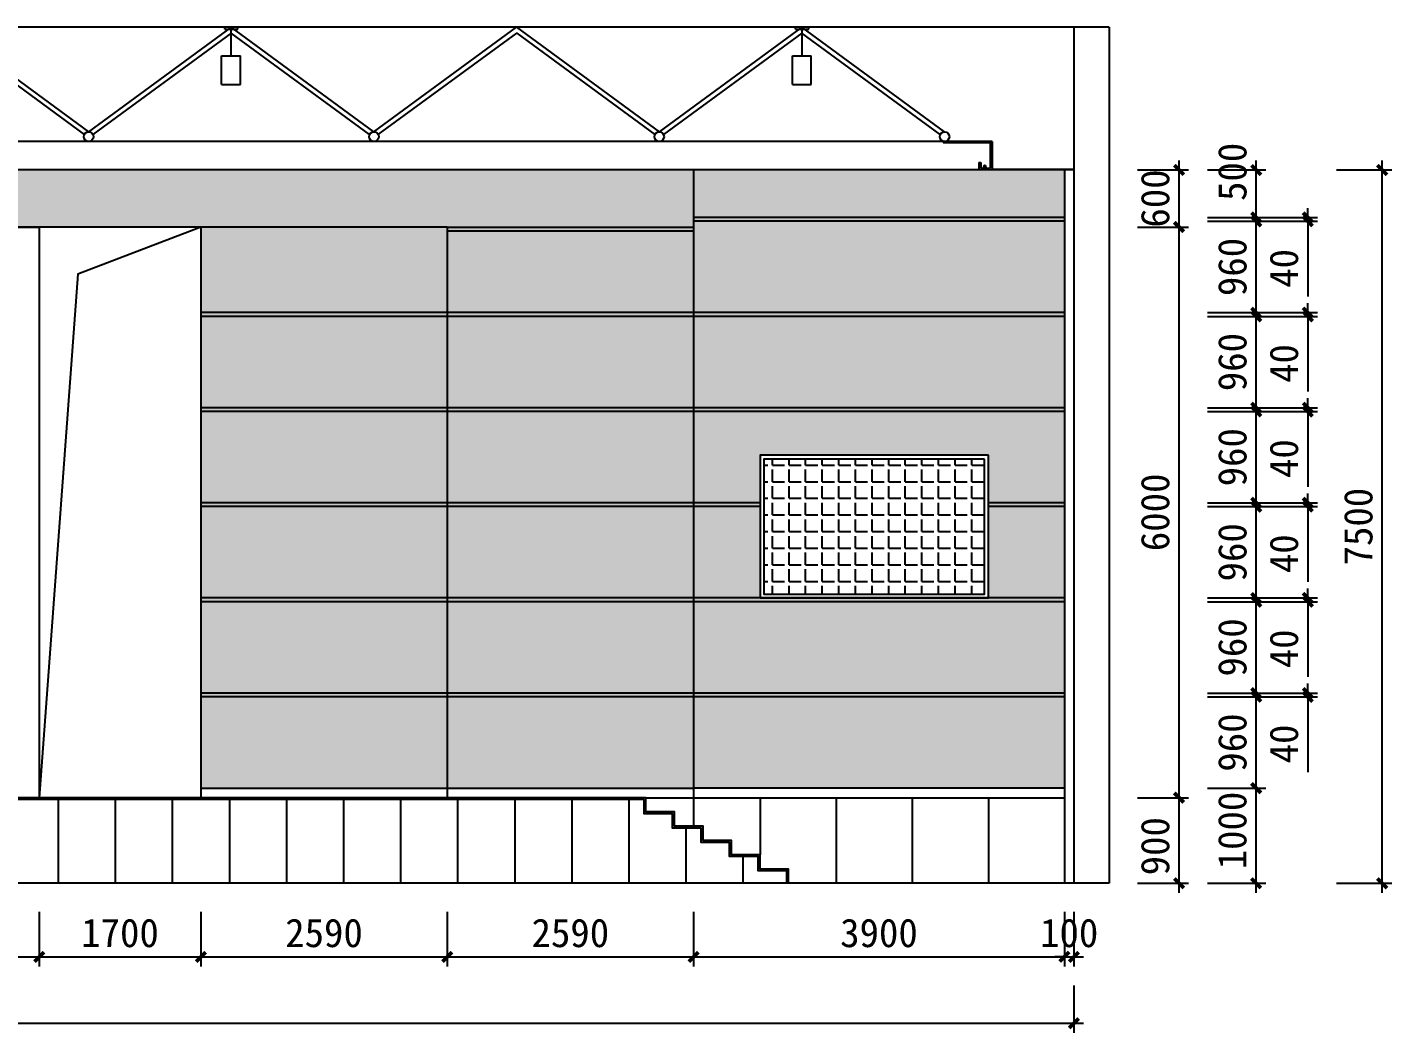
# Model space of a CAD drawing. Header units: millimetres. Extents: x -150677 to 588340, y -254013 to 149700.
# Drawn here: x 286257 to 300603, y -31325 to -20754 of the extents above; entities that cross this region are included whole.
import ezdxf

# ---------------------------------------------------------------- set-up
doc = ezdxf.new("R2010")
doc.units = ezdxf.units.MM
doc.header["$LTSCALE"] = 10
doc.header["$MEASUREMENT"] = 0
doc.linetypes.add('HIDDEN', pattern=[0.375, 0.25, -0.125])
for name, color, linetype in [('2-Ba顶面轮廓', 4, 'Continuous'), ('2-Da地拼', 4, 'Continuous'), ('9-ELa粗', 2, 'Continuous'), ('ceiling-light', 2, 'Continuous'), ('E-Elevation(立面图层)', 134, 'Continuous'), ('HAT【填充】', 8, 'Continuous')]:
    doc.layers.add(name, color=color, linetype=linetype)
doc.styles.get("Standard").update_dxf_attribs({"font": ''})
doc.styles.get('Standard').set_extended_font_data('SimSun')
doc.dimstyles.new('DIMN100', dxfattribs={"dimtxt": 300, "dimasz": 100, "dimexe": 100, "dimexo": 300, "dimgap": 100, "dimtad": 1, "dimdec": 0, "dimtxsty": 'Standard', "dimblk": 'ARCHTICK', "dimcen": 2.5, "dimdle": 100, "dimclrd": 8, "dimclre": 8, "dimclrt": 96, "dimadec": 0, "dimazin": 0, "dimtfac": 1, "dimtdec": 0, "dimtmove": 0, "dimatfit": 3, "dimldrblk": 'DOT', "dimfxl": 100, "dimarcsym": 0})
pattern_1 = [(90, (77426.86, -29654), (-408, 2e-14), [81.6, -122.4, 40.8, -163.2]), (90, (77416.66, -29368.4), (-408, 2e-14), [81.6, -326.4]), (90, (77396.26, -29409.2), (-408, 2e-14), [40.8, -367.2]), (90, (77386.06, -29633.6), (-408, 2e-14), [20.4, -285.6, 20.4, -81.6]), (90, (77365.66, -29490.8), (-408, 2e-14), [81.6, -122.4, 20.4, -183.6]), (90, (77355.46, -29592.8), (-408, 2e-14), [61.2, -346.8]), (90, (77345.26, -29490.8), (-408, 2e-14), [122.4, -285.6]), (90, (77335.06, -29613.2), (-408, 2e-14), [81.6, -326.4]), (90, (77324.86, -29450), (-408, 2e-14), [204, -204]), (90, (77304.46, -29572.4), (-408, 2e-14), [40.8, -122.4, 81.6, -163.2]), (90, (77294.26, -29286.8), (-408, 2e-14), [81.6, -326.4]), (90, (77284.06, -29368.4), (-408, 2e-14), [40.8, -367.2]), (90, (77273.86, -29450), (-408, 2e-14), [40.8, -367.2]), (90, (77263.66, -29654), (-408, 2e-14), [81.6, -326.4]), (90, (77253.46, -29450), (-408, 2e-14), [81.6, -326.4]), (90, (77233.06, -29450), (-408, 2e-14), [81.6, -81.6, 81.6, -163.2]), (90, (77212.66, -29531.6), (-408, 2e-14), [40.8, -204, 81.6, -81.6]), (90, (77202.46, -29450), (-408, 2e-14), [122.4, -285.6]), (90, (77182.06, -29450), (-408, 2e-14), [81.6, -326.4]), (90, (77171.86, -29613.2), (-408, 2e-14), [122.4, -163.2, 40.8, -81.6]), (90, (77151.46, -29613.2), (-408, 2e-14), [204, -204]), (90, (77141.26, -29368.4), (-408, 2e-14), [40.8, -367.2]), (90, (77131.06, -29490.8), (-408, 2e-14), [81.6, -326.4]), (90, (77120.86, -29572.4), (-408, 2e-14), [40.8, -163.2, 40.8, -163.2]), (90, (77110.66, -29613.2), (-408, 2e-14), [40.8, -122.4, 81.6, -163.2]), (90, (77100.46, -29531.6), (-408, 2e-14), [40.8, -204, 40.8, -122.4]), (90, (77090.26, -29450), (-408, 2e-14), [122.4, -285.6]), (90, (77069.86, -29613.2), (-408, 2e-14), [81.6, -326.4]), (90, (77059.66, -29409.2), (-408, 2e-14), [40.8, -367.2]), (90, (77049.46, -29327.6), (-408, 2e-14), [40.8, -367.2]), (104.036243, (77396.26, -29368.4), (-1e-06, 408), [42.024, -1640.203]), (104.036243, (77304.46, -29327.6), (-1e-06, 408), [42.024, -1640.203]), (104.036243, (77059.66, -29368.4), (-1e-06, 408), [42.024, -1640.203]), (104.036243, (77212.66, -29490.8), (-1e-06, 408), [42.024, -1640.203]), (104.036243, (77151.46, -29409.2), (-1e-06, 408), [42.024, -1640.203]), (104.036243, (77182.06, -29368.4), (-1e-06, 408), [42.024, -1640.203]), (104.036243, (77110.66, -29572.4), (-1e-06, 408), [42.024, -1640.203]), (104.036243, (77131.06, -29409.2), (-1e-06, 408), [42.024, -1640.203]), (104.036243, (77284.06, -29327.6), (-1e-06, 408), [84.048, -1598.179]), (104.036243, (77253.46, -29368.4), (-1e-06, 408), [84.048, -1598.179]), (104.036243, (77233.06, -29368.4), (-1e-06, 408), [84.048, -1598.179]), (255.963757, (77365.66, -29490.8), (-1e-08, -408), [42.024, -84.048, 42.024, -1514.13102]), (255.963757, (77304.46, -29572.4), (-1e-08, -408), [42.024, -1640.203]), (255.963757, (77120.86, -29572.4), (-1e-08, -408), [84.048, -1598.179]), (284.036243, (77416.66, -29368.4), (1e-06, -408), [42.024, -1640.203]), (75.963757, (77416.66, -29286.8), (1e-08, 408), [42.024, -1640.203]), (75.963757, (77273.86, -29409.2), (1e-08, 408), [42.024, -1640.203]), (75.963757, (77202.46, -29327.6), (1e-08, 408), [42.024, -1640.203]), (75.963757, (77171.86, -29490.8), (1e-08, 408), [42.024, -1640.203]), (75.963757, (77120.86, -29531.6), (1e-08, 408), [42.024, -1640.203]), (75.963757, (77100.46, -29490.8), (1e-08, 408), [42.024, -1640.203]), (75.963757, (77171.86, -29490.8), (1e-08, 408), [42.024, -1640.203]), (75.963757, (77110.66, -29368.4), (1e-08, 408), [168.096, -1514.131]), (75.963757, (77386.06, -29613.2), (1e-08, 408), [168.096, -1514.131]), (75.963757, (77355.46, -29572.4), (1e-08, 408), [168.096, -1514.131]), (75.963757, (77335.06, -29531.6), (1e-08, 408), [42.024, -84.048, 84.048, -1472.10702]), (75.963757, (77304.46, -29531.6), (1e-08, 408), [84.048, -84.048, 84.048, -1430.08302]), (75.963757, (77263.66, -29572.4), (1e-08, 408), [168.096, -1514.131]), (75.963757, (77233.06, -29613.2), (1e-08, 408), [168.096, -1514.131]), (75.963757, (77212.66, -29613.2), (1e-08, 408), [168.096, -1514.131]), (75.963757, (77090.26, -29327.6), (1e-08, 408), [42.024, -1640.203]), (75.96377, (77049.46, -29286.8), (-8e-05, 408), [84.048, -1598.179]), (75.96377, (77069.86, -29531.6), (-8e-05, 408), [84.048, -1598.179]), (75.96376, (77426.86, -29572.4), (-7e-06, 408), [168.096, -1514.131]), (75.96376, (77141.26, -29327.6), (-7e-06, 408), [126.072, -1556.155]), (75.96376, (77171.86, -29286.8), (-7e-06, 408), [252.144, -1430.083])]

# ---------------------------------------------------------------- blocks, each defined once
blk = doc.blocks.new('A$C03C100C5')
at = {"color": 8, "linetype": 'HIDDEN', "ltscale": 0.001}
for p, q in [((2, 23, 0), (28, 23, 0)), ((15, 12, 0), (15, 34, 0))]:
    blk.add_line(p, q, dxfattribs=at)
at = {"ltscale": 0.2}
for p, q in [((5, 23, 0), (5, 11, 0)), ((25, 23, 0), (25, 11, 0))]:
    blk.add_line(p, q, dxfattribs=at)
at = {"ltscale": 0.2, "elevation": 0}
blk.add_lwpolyline([(30, 0), (30, 11), (0, 11), (0, 0)], close=True, dxfattribs=at)
at = {"ltscale": 0.2}
blk.add_circle((15, 23, 0), 7.88, dxfattribs=at)
blk.add_arc((15, 23, 0), 9.63, 356.8047, 183.1953, dxfattribs=at)
blk = doc.blocks.new('A$C68075832')
at = {"layer": 'E-Elevation(立面图层)', "color": 251, "ltscale": 200}
for p, q in [((-172, 1200), (-32, 1200)), ((-172, 1180), (-172, 1200)), ((-32, 1180), (-172, 1180)), ((-102, 900), (-102, 1180)), ((-32, 1180), (-32, 1200))]:
    blk.add_line(p, q, dxfattribs=at)
at = {"layer": 'E-Elevation(立面图层)', "ltscale": 200}
for p, q in [((0, 900), (-199, 900)), ((-199, 600), (-199, 900)), ((0, 600), (0, 900)), ((0, 600), (-199, 600))]:
    blk.add_line(p, q, dxfattribs=at)
blk = doc.blocks.new('_ArchTick')
at = {"color": 0, "linetype": 'ByBlock', "const_width": 0.4}
blk.add_lwpolyline([(-0.5, -0.5), (0.5, 0.5)], dxfattribs=at)
blk = doc.blocks.new('*D1337')
at = {"layer": '2-Ba顶面轮廓', "color": 8, "lineweight": -2, "transparency": 16777216}
for p, q in [((298366.5, -29854), (298366.5, -28754)), ((297931.78166, -28854), (298466.5, -28854)), ((297931.78166, -29754), (298466.5, -29754))]:
    blk.add_line(p, q, dxfattribs=at)
at = {"layer": 'Defpoints', "color": 0, "transparency": 16777216}
for p in [(297631.78166, -28854), (298366.5, -28854), (297631.78166, -29754)]:
    blk.add_point(p, dxfattribs=at)
at = {"layer": '2-Ba顶面轮廓', "color": 8, "lineweight": -2, "transparency": 16777216, "xscale": 100, "yscale": 100, "zscale": 100}
for p, rotation in [((298366.5, -28854), 90), ((298366.5, -29754), 270)]:
    blk.add_blockref('_ArchTick', p, dxfattribs=dict(at, rotation=rotation))
at = {"layer": '2-Ba顶面轮廓', "color": 96, "transparency": 16777216, "insert": (298116.5, -29364), "char_height": 300, "attachment_point": 5, "rotation": 90}
blk.add_mtext('900', dxfattribs=at)
blk = doc.blocks.new('_DOT')
at = {"color": 0, "linetype": 'ByBlock'}
blk.add_line((-0.35, 0), (-1, 0), dxfattribs=at)
at = {"color": 0, "linetype": 'ByBlock', "const_width": 0.35}
blk.add_lwpolyline([(-0.175, 0, 1), (0.175, 0, 1)], format="xyb", close=True, dxfattribs=at)
blk = doc.blocks.new('*D1338')
at = {"layer": '2-Ba顶面轮廓', "color": 8, "lineweight": -2, "transparency": 16777216}
for p, q in [((298366.5, -28954), (298366.5, -22754)), ((297931.78166, -22854), (298466.5, -22854)), ((297931.78166, -28854), (298466.5, -28854))]:
    blk.add_line(p, q, dxfattribs=at)
at = {"layer": 'Defpoints', "color": 0, "transparency": 16777216}
for p in [(297631.78166, -22854), (298366.5, -22854), (297631.78166, -28854)]:
    blk.add_point(p, dxfattribs=at)
at = {"layer": '2-Ba顶面轮廓', "color": 8, "lineweight": -2, "transparency": 16777216, "xscale": 100, "yscale": 100, "zscale": 100}
for p, rotation in [((298366.5, -22854), 90), ((298366.5, -28854), 270)]:
    blk.add_blockref('_ArchTick', p, dxfattribs=dict(at, rotation=rotation))
at = {"layer": '2-Ba顶面轮廓', "color": 96, "transparency": 16777216, "insert": (298116.5, -25854), "char_height": 300, "attachment_point": 5, "rotation": 90}
blk.add_mtext('6000', dxfattribs=at)
blk = doc.blocks.new('*D1339')
at = {"layer": '2-Ba顶面轮廓', "color": 8, "lineweight": -2, "transparency": 16777216}
for p, q in [((298366.5, -22954), (298366.5, -22154)), ((297931.78166, -22254), (298466.5, -22254)), ((297931.78166, -22854), (298466.5, -22854))]:
    blk.add_line(p, q, dxfattribs=at)
at = {"layer": 'Defpoints', "color": 0, "transparency": 16777216}
for p in [(297631.78166, -22254), (298366.5, -22254), (297631.78166, -22854)]:
    blk.add_point(p, dxfattribs=at)
at = {"layer": '2-Ba顶面轮廓', "color": 8, "lineweight": -2, "transparency": 16777216, "xscale": 100, "yscale": 100, "zscale": 100}
for p, rotation in [((298366.5, -22254), 90), ((298366.5, -22854), 270)]:
    blk.add_blockref('_ArchTick', p, dxfattribs=dict(at, rotation=rotation))
at = {"layer": '2-Ba顶面轮廓', "color": 96, "transparency": 16777216, "insert": (298116.5, -22554), "char_height": 300, "attachment_point": 5, "rotation": 90}
blk.add_mtext('600', dxfattribs=at)
blk = doc.blocks.new('*D1340')
at = {"layer": '2-Ba顶面轮廓', "color": 8, "lineweight": -2, "transparency": 16777216}
for p, q in [((299178, -29854), (299178, -28654)), ((298666, -28754), (299278, -28754)), ((298666, -29754), (299278, -29754))]:
    blk.add_line(p, q, dxfattribs=at)
at = {"layer": 'Defpoints', "color": 0, "transparency": 16777216}
for p in [(298366, -28754), (299178, -28754), (298366, -29754)]:
    blk.add_point(p, dxfattribs=at)
at = {"layer": '2-Ba顶面轮廓', "color": 8, "lineweight": -2, "transparency": 16777216, "xscale": 100, "yscale": 100, "zscale": 100}
for p, rotation in [((299178, -28754), 90), ((299178, -29754), 270)]:
    blk.add_blockref('_ArchTick', p, dxfattribs=dict(at, rotation=rotation))
at = {"layer": '2-Ba顶面轮廓', "color": 96, "transparency": 16777216, "insert": (298928, -29199), "char_height": 300, "attachment_point": 5, "rotation": 90}
blk.add_mtext('1000', dxfattribs=at)
blk = doc.blocks.new('*D1341')
at = {"layer": '2-Ba顶面轮廓', "color": 8, "lineweight": -2, "transparency": 16777216}
for p, q in [((298666.5, -27794), (299278.5, -27794)), ((299178.5, -28854), (299178.5, -27694)), ((298666.5, -28754), (299278.5, -28754))]:
    blk.add_line(p, q, dxfattribs=at)
at = {"layer": 'Defpoints', "color": 0, "transparency": 16777216}
for p in [(298366.5, -27794), (299178.5, -27794), (298366.5, -28754)]:
    blk.add_point(p, dxfattribs=at)
at = {"layer": '2-Ba顶面轮廓', "color": 8, "lineweight": -2, "transparency": 16777216, "xscale": 100, "yscale": 100, "zscale": 100}
for p, rotation in [((299178.5, -27794), 90), ((299178.5, -28754), 270)]:
    blk.add_blockref('_ArchTick', p, dxfattribs=dict(at, rotation=rotation))
at = {"layer": '2-Ba顶面轮廓', "color": 96, "transparency": 16777216, "insert": (298928.5, -28274), "char_height": 300, "attachment_point": 5, "rotation": 90}
blk.add_mtext('960', dxfattribs=at)
blk = doc.blocks.new('*D1342')
at = {"layer": '2-Ba顶面轮廓', "color": 8, "lineweight": -2, "transparency": 16777216}
for p, q in [((299721, -27754), (299721, -27654)), ((299209, -27754), (299821, -27754)), ((299209, -27794), (299821, -27794)), ((299721, -27754), (299721, -27794)), ((299721, -27794), (299721, -28584))]:
    blk.add_line(p, q, dxfattribs=at)
at = {"layer": 'Defpoints', "color": 0, "transparency": 16777216}
for p in [(298909, -27754), (298909, -27794), (299721, -27754)]:
    blk.add_point(p, dxfattribs=at)
at = {"layer": '2-Ba顶面轮廓', "color": 8, "lineweight": -2, "transparency": 16777216, "xscale": 100, "yscale": 100, "zscale": 100}
for p, rotation in [((299721, -27754), 270), ((299721, -27794), 90)]:
    blk.add_blockref('_ArchTick', p, dxfattribs=dict(at, rotation=rotation))
at = {"layer": '2-Ba顶面轮廓', "color": 96, "transparency": 16777216, "insert": (299471, -28289), "char_height": 300, "attachment_point": 5, "rotation": 90}
blk.add_mtext('40', dxfattribs=at)
blk = doc.blocks.new('*D1343')
at = {"layer": '2-Ba顶面轮廓', "color": 8, "lineweight": -2, "transparency": 16777216}
for p, q in [((298666.5, -26794), (299278.5, -26794)), ((299178.5, -27854), (299178.5, -26694)), ((298666.5, -27754), (299278.5, -27754))]:
    blk.add_line(p, q, dxfattribs=at)
at = {"layer": 'Defpoints', "color": 0, "transparency": 16777216}
for p in [(298366.5, -26794), (299178.5, -26794), (298366.5, -27754)]:
    blk.add_point(p, dxfattribs=at)
at = {"layer": '2-Ba顶面轮廓', "color": 8, "lineweight": -2, "transparency": 16777216, "xscale": 100, "yscale": 100, "zscale": 100}
for p, rotation in [((299178.5, -26794), 90), ((299178.5, -27754), 270)]:
    blk.add_blockref('_ArchTick', p, dxfattribs=dict(at, rotation=rotation))
at = {"layer": '2-Ba顶面轮廓', "color": 96, "transparency": 16777216, "insert": (298928.5, -27274), "char_height": 300, "attachment_point": 5, "rotation": 90}
blk.add_mtext('960', dxfattribs=at)
blk = doc.blocks.new('*D1344')
at = {"layer": '2-Ba顶面轮廓', "color": 8, "lineweight": -2, "transparency": 16777216}
for p, q in [((299721, -26754), (299721, -26654)), ((299209, -26754), (299821, -26754)), ((299209, -26794), (299821, -26794)), ((299721, -26754), (299721, -26794)), ((299721, -26794), (299721, -27584))]:
    blk.add_line(p, q, dxfattribs=at)
at = {"layer": 'Defpoints', "color": 0, "transparency": 16777216}
for p in [(298909, -26754), (298909, -26794), (299721, -26754)]:
    blk.add_point(p, dxfattribs=at)
at = {"layer": '2-Ba顶面轮廓', "color": 8, "lineweight": -2, "transparency": 16777216, "xscale": 100, "yscale": 100, "zscale": 100}
for p, rotation in [((299721, -26754), 270), ((299721, -26794), 90)]:
    blk.add_blockref('_ArchTick', p, dxfattribs=dict(at, rotation=rotation))
at = {"layer": '2-Ba顶面轮廓', "color": 96, "transparency": 16777216, "insert": (299471, -27289), "char_height": 300, "attachment_point": 5, "rotation": 90}
blk.add_mtext('40', dxfattribs=at)
blk = doc.blocks.new('*D1347')
at = {"layer": '2-Ba顶面轮廓', "color": 8, "lineweight": -2, "transparency": 16777216}
for p, q in [((298666.5, -25794), (299278.5, -25794)), ((299178.5, -26854), (299178.5, -25694)), ((298666.5, -26754), (299278.5, -26754))]:
    blk.add_line(p, q, dxfattribs=at)
at = {"layer": 'Defpoints', "color": 0, "transparency": 16777216}
for p in [(298366.5, -25794), (299178.5, -25794), (298366.5, -26754)]:
    blk.add_point(p, dxfattribs=at)
at = {"layer": '2-Ba顶面轮廓', "color": 8, "lineweight": -2, "transparency": 16777216, "xscale": 100, "yscale": 100, "zscale": 100}
for p, rotation in [((299178.5, -25794), 90), ((299178.5, -26754), 270)]:
    blk.add_blockref('_ArchTick', p, dxfattribs=dict(at, rotation=rotation))
at = {"layer": '2-Ba顶面轮廓', "color": 96, "transparency": 16777216, "insert": (298928.5, -26274), "char_height": 300, "attachment_point": 5, "rotation": 90}
blk.add_mtext('960', dxfattribs=at)
blk = doc.blocks.new('*D1345')
at = {"layer": '2-Ba顶面轮廓', "color": 8, "lineweight": -2, "transparency": 16777216}
for p, q in [((299721, -25754), (299721, -25654)), ((299209, -25754), (299821, -25754)), ((299209, -25794), (299821, -25794)), ((299721, -25754), (299721, -25794)), ((299721, -25794), (299721, -26584))]:
    blk.add_line(p, q, dxfattribs=at)
at = {"layer": 'Defpoints', "color": 0, "transparency": 16777216}
for p in [(298909, -25754), (298909, -25794), (299721, -25754)]:
    blk.add_point(p, dxfattribs=at)
at = {"layer": '2-Ba顶面轮廓', "color": 8, "lineweight": -2, "transparency": 16777216, "xscale": 100, "yscale": 100, "zscale": 100}
for p, rotation in [((299721, -25754), 270), ((299721, -25794), 90)]:
    blk.add_blockref('_ArchTick', p, dxfattribs=dict(at, rotation=rotation))
at = {"layer": '2-Ba顶面轮廓', "color": 96, "transparency": 16777216, "insert": (299471, -26289), "char_height": 300, "attachment_point": 5, "rotation": 90}
blk.add_mtext('40', dxfattribs=at)
blk = doc.blocks.new('*D1346')
at = {"layer": '2-Ba顶面轮廓', "color": 8, "lineweight": -2, "transparency": 16777216}
for p, q in [((298666.5, -24794), (299278.5, -24794)), ((299178.5, -25854), (299178.5, -24694)), ((298666.5, -25754), (299278.5, -25754))]:
    blk.add_line(p, q, dxfattribs=at)
at = {"layer": 'Defpoints', "color": 0, "transparency": 16777216}
for p in [(298366.5, -24794), (299178.5, -24794), (298366.5, -25754)]:
    blk.add_point(p, dxfattribs=at)
at = {"layer": '2-Ba顶面轮廓', "color": 8, "lineweight": -2, "transparency": 16777216, "xscale": 100, "yscale": 100, "zscale": 100}
for p, rotation in [((299178.5, -24794), 90), ((299178.5, -25754), 270)]:
    blk.add_blockref('_ArchTick', p, dxfattribs=dict(at, rotation=rotation))
at = {"layer": '2-Ba顶面轮廓', "color": 96, "transparency": 16777216, "insert": (298928.5, -25274), "char_height": 300, "attachment_point": 5, "rotation": 90}
blk.add_mtext('960', dxfattribs=at)
blk = doc.blocks.new('*D1348')
at = {"layer": '2-Ba顶面轮廓', "color": 8, "lineweight": -2, "transparency": 16777216}
for p, q in [((299721, -24754), (299721, -24654)), ((299209, -24754), (299821, -24754)), ((299209, -24794), (299821, -24794)), ((299721, -24754), (299721, -24794)), ((299721, -24794), (299721, -25584))]:
    blk.add_line(p, q, dxfattribs=at)
at = {"layer": 'Defpoints', "color": 0, "transparency": 16777216}
for p in [(298909, -24754), (298909, -24794), (299721, -24754)]:
    blk.add_point(p, dxfattribs=at)
at = {"layer": '2-Ba顶面轮廓', "color": 8, "lineweight": -2, "transparency": 16777216, "xscale": 100, "yscale": 100, "zscale": 100}
for p, rotation in [((299721, -24754), 270), ((299721, -24794), 90)]:
    blk.add_blockref('_ArchTick', p, dxfattribs=dict(at, rotation=rotation))
at = {"layer": '2-Ba顶面轮廓', "color": 96, "transparency": 16777216, "insert": (299471, -25289), "char_height": 300, "attachment_point": 5, "rotation": 90}
blk.add_mtext('40', dxfattribs=at)
blk = doc.blocks.new('*D1351')
at = {"layer": '2-Ba顶面轮廓', "color": 8, "lineweight": -2, "transparency": 16777216}
for p, q in [((298666.5, -23794), (299278.5, -23794)), ((299178.5, -24854), (299178.5, -23694)), ((298666.5, -24754), (299278.5, -24754))]:
    blk.add_line(p, q, dxfattribs=at)
at = {"layer": 'Defpoints', "color": 0, "transparency": 16777216}
for p in [(298366.5, -23794), (299178.5, -23794), (298366.5, -24754)]:
    blk.add_point(p, dxfattribs=at)
at = {"layer": '2-Ba顶面轮廓', "color": 8, "lineweight": -2, "transparency": 16777216, "xscale": 100, "yscale": 100, "zscale": 100}
for p, rotation in [((299178.5, -23794), 90), ((299178.5, -24754), 270)]:
    blk.add_blockref('_ArchTick', p, dxfattribs=dict(at, rotation=rotation))
at = {"layer": '2-Ba顶面轮廓', "color": 96, "transparency": 16777216, "insert": (298928.5, -24274), "char_height": 300, "attachment_point": 5, "rotation": 90}
blk.add_mtext('960', dxfattribs=at)
blk = doc.blocks.new('*D1349')
at = {"layer": '2-Ba顶面轮廓', "color": 8, "lineweight": -2, "transparency": 16777216}
for p, q in [((299721, -23754), (299721, -23654)), ((299209, -23754), (299821, -23754)), ((299209, -23794), (299821, -23794)), ((299721, -23754), (299721, -23794)), ((299721, -23794), (299721, -24584))]:
    blk.add_line(p, q, dxfattribs=at)
at = {"layer": 'Defpoints', "color": 0, "transparency": 16777216}
for p in [(298909, -23754), (298909, -23794), (299721, -23754)]:
    blk.add_point(p, dxfattribs=at)
at = {"layer": '2-Ba顶面轮廓', "color": 8, "lineweight": -2, "transparency": 16777216, "xscale": 100, "yscale": 100, "zscale": 100}
for p, rotation in [((299721, -23754), 270), ((299721, -23794), 90)]:
    blk.add_blockref('_ArchTick', p, dxfattribs=dict(at, rotation=rotation))
at = {"layer": '2-Ba顶面轮廓', "color": 96, "transparency": 16777216, "insert": (299471, -24289), "char_height": 300, "attachment_point": 5, "rotation": 90}
blk.add_mtext('40', dxfattribs=at)
blk = doc.blocks.new('*D1350')
at = {"layer": '2-Ba顶面轮廓', "color": 8, "lineweight": -2, "transparency": 16777216}
for p, q in [((298666.5, -22794), (299278.5, -22794)), ((299178.5, -23854), (299178.5, -22694)), ((298666.5, -23754), (299278.5, -23754))]:
    blk.add_line(p, q, dxfattribs=at)
at = {"layer": 'Defpoints', "color": 0, "transparency": 16777216}
for p in [(298366.5, -22794), (299178.5, -22794), (298366.5, -23754)]:
    blk.add_point(p, dxfattribs=at)
at = {"layer": '2-Ba顶面轮廓', "color": 8, "lineweight": -2, "transparency": 16777216, "xscale": 100, "yscale": 100, "zscale": 100}
for p, rotation in [((299178.5, -22794), 90), ((299178.5, -23754), 270)]:
    blk.add_blockref('_ArchTick', p, dxfattribs=dict(at, rotation=rotation))
at = {"layer": '2-Ba顶面轮廓', "color": 96, "transparency": 16777216, "insert": (298928.5, -23274), "char_height": 300, "attachment_point": 5, "rotation": 90}
blk.add_mtext('960', dxfattribs=at)
blk = doc.blocks.new('*D1352')
at = {"layer": '2-Ba顶面轮廓', "color": 8, "lineweight": -2, "transparency": 16777216}
for p, q in [((299721, -22754), (299721, -22654)), ((299209, -22754), (299821, -22754)), ((299209, -22794), (299821, -22794)), ((299721, -22754), (299721, -22794)), ((299721, -22794), (299721, -23584))]:
    blk.add_line(p, q, dxfattribs=at)
at = {"layer": 'Defpoints', "color": 0, "transparency": 16777216}
for p in [(298909, -22754), (298909, -22794), (299721, -22754)]:
    blk.add_point(p, dxfattribs=at)
at = {"layer": '2-Ba顶面轮廓', "color": 8, "lineweight": -2, "transparency": 16777216, "xscale": 100, "yscale": 100, "zscale": 100}
for p, rotation in [((299721, -22754), 270), ((299721, -22794), 90)]:
    blk.add_blockref('_ArchTick', p, dxfattribs=dict(at, rotation=rotation))
at = {"layer": '2-Ba顶面轮廓', "color": 96, "transparency": 16777216, "insert": (299471, -23289), "char_height": 300, "attachment_point": 5, "rotation": 90}
blk.add_mtext('40', dxfattribs=at)
blk = doc.blocks.new('*D1353')
at = {"layer": '2-Ba顶面轮廓', "color": 8, "lineweight": -2, "transparency": 16777216}
for p, q in [((299178.5, -22854), (299178.5, -22154)), ((298666.5, -22254), (299278.5, -22254)), ((298666.5, -22754), (299278.5, -22754))]:
    blk.add_line(p, q, dxfattribs=at)
at = {"layer": 'Defpoints', "color": 0, "transparency": 16777216}
for p in [(298366.5, -22254), (299178.5, -22254), (298366.5, -22754)]:
    blk.add_point(p, dxfattribs=at)
at = {"layer": '2-Ba顶面轮廓', "color": 8, "lineweight": -2, "transparency": 16777216, "xscale": 100, "yscale": 100, "zscale": 100}
for p, rotation in [((299178.5, -22254), 90), ((299178.5, -22754), 270)]:
    blk.add_blockref('_ArchTick', p, dxfattribs=dict(at, rotation=rotation))
at = {"layer": '2-Ba顶面轮廓', "color": 96, "transparency": 16777216, "insert": (298928.5, -22274), "char_height": 300, "attachment_point": 5, "rotation": 90}
blk.add_mtext('500', dxfattribs=at)
blk = doc.blocks.new('*D1354')
at = {"layer": '2-Ba顶面轮廓', "color": 8, "lineweight": -2, "transparency": 16777216}
for p, q in [((300503, -29854), (300503, -22154)), ((300021, -22254), (300603, -22254)), ((300021, -29754), (300603, -29754))]:
    blk.add_line(p, q, dxfattribs=at)
at = {"layer": 'Defpoints', "color": 0, "transparency": 16777216}
for p in [(299721, -22254), (300503, -22254), (299721, -29754)]:
    blk.add_point(p, dxfattribs=at)
at = {"layer": '2-Ba顶面轮廓', "color": 8, "lineweight": -2, "transparency": 16777216, "xscale": 100, "yscale": 100, "zscale": 100}
for p, rotation in [((300503, -22254), 90), ((300503, -29754), 270)]:
    blk.add_blockref('_ArchTick', p, dxfattribs=dict(at, rotation=rotation))
at = {"layer": '2-Ba顶面轮廓', "color": 96, "transparency": 16777216, "insert": (300253, -26004), "char_height": 300, "attachment_point": 5, "rotation": 90}
blk.add_mtext('7500', dxfattribs=at)
blk = doc.blocks.new('*D1364')
at = {"layer": '2-Ba顶面轮廓', "color": 8, "lineweight": -2, "transparency": 16777216}
for p, q in [((278381.78166, -30054), (278381.78166, -30627.5)), ((286381.78166, -30054), (286381.78166, -30627.5)), ((278281.78166, -30527.5), (286481.78166, -30527.5))]:
    blk.add_line(p, q, dxfattribs=at)
at = {"layer": 'Defpoints', "color": 0, "transparency": 16777216}
for p in [(278381.78166, -29754), (286381.78166, -29754), (286381.78166, -30527.5)]:
    blk.add_point(p, dxfattribs=at)
at = {"layer": '2-Ba顶面轮廓', "color": 8, "lineweight": -2, "transparency": 16777216, "xscale": 100, "yscale": 100, "zscale": 100}
for p, rotation in [((278381.78166, -30527.5), 179.9999999999988), ((286381.78166, -30527.5), 359.9999999999989)]:
    blk.add_blockref('_ArchTick', p, dxfattribs=dict(at, rotation=rotation))
at = {"layer": '2-Ba顶面轮廓', "color": 96, "transparency": 16777216, "insert": (282381.78166, -30277.5), "char_height": 300, "attachment_point": 5}
blk.add_mtext('8000', dxfattribs=at)
blk = doc.blocks.new('*D1365')
at = {"layer": '2-Ba顶面轮廓', "color": 8, "lineweight": -2, "transparency": 16777216}
for p, q in [((286381.78166, -30054), (286381.78166, -30627.5)), ((288081.78166, -30054), (288081.78166, -30627.5)), ((286281.78166, -30527.5), (288181.78166, -30527.5))]:
    blk.add_line(p, q, dxfattribs=at)
at = {"layer": 'Defpoints', "color": 0, "transparency": 16777216}
for p in [(286381.78166, -29754), (288081.78166, -29754), (288081.78166, -30527.5)]:
    blk.add_point(p, dxfattribs=at)
at = {"layer": '2-Ba顶面轮廓', "color": 8, "lineweight": -2, "transparency": 16777216, "xscale": 100, "yscale": 100, "zscale": 100}
for p, rotation in [((286381.78166, -30527.5), 179.9999999999988), ((288081.78166, -30527.5), 359.9999999999989)]:
    blk.add_blockref('_ArchTick', p, dxfattribs=dict(at, rotation=rotation))
at = {"layer": '2-Ba顶面轮廓', "color": 96, "transparency": 16777216, "insert": (287231.78166, -30277.5), "char_height": 300, "attachment_point": 5}
blk.add_mtext('1700', dxfattribs=at)
blk = doc.blocks.new('*D1366')
at = {"layer": '2-Ba顶面轮廓', "color": 8, "lineweight": -2, "transparency": 16777216}
for p, q in [((288081.78166, -30054), (288081.78166, -30627.5)), ((290671.78166, -30054), (290671.78166, -30627.5)), ((287981.78166, -30527.5), (290771.78166, -30527.5))]:
    blk.add_line(p, q, dxfattribs=at)
at = {"layer": 'Defpoints', "color": 0, "transparency": 16777216}
for p in [(288081.78166, -29754), (290671.78166, -29754), (290671.78166, -30527.5)]:
    blk.add_point(p, dxfattribs=at)
at = {"layer": '2-Ba顶面轮廓', "color": 8, "lineweight": -2, "transparency": 16777216, "xscale": 100, "yscale": 100, "zscale": 100}
for p, rotation in [((288081.78166, -30527.5), 179.9999999999988), ((290671.78166, -30527.5), 359.9999999999989)]:
    blk.add_blockref('_ArchTick', p, dxfattribs=dict(at, rotation=rotation))
at = {"layer": '2-Ba顶面轮廓', "color": 96, "transparency": 16777216, "insert": (289376.78166, -30277.5), "char_height": 300, "attachment_point": 5}
blk.add_mtext('2590', dxfattribs=at)
blk = doc.blocks.new('*D1367')
at = {"layer": '2-Ba顶面轮廓', "color": 8, "lineweight": -2, "transparency": 16777216}
for p, q in [((290671.78166, -30054), (290671.78166, -30627.5)), ((293261.78166, -30054), (293261.78166, -30627.5)), ((290571.78166, -30527.5), (293361.78166, -30527.5))]:
    blk.add_line(p, q, dxfattribs=at)
at = {"layer": 'Defpoints', "color": 0, "transparency": 16777216}
for p in [(290671.78166, -29754), (293261.78166, -29754), (293261.78166, -30527.5)]:
    blk.add_point(p, dxfattribs=at)
at = {"layer": '2-Ba顶面轮廓', "color": 8, "lineweight": -2, "transparency": 16777216, "xscale": 100, "yscale": 100, "zscale": 100}
for p, rotation in [((290671.78166, -30527.5), 179.9999999999988), ((293261.78166, -30527.5), 359.9999999999989)]:
    blk.add_blockref('_ArchTick', p, dxfattribs=dict(at, rotation=rotation))
at = {"layer": '2-Ba顶面轮廓', "color": 96, "transparency": 16777216, "insert": (291966.78166, -30277.5), "char_height": 300, "attachment_point": 5}
blk.add_mtext('2590', dxfattribs=at)
blk = doc.blocks.new('*D1368')
at = {"layer": '2-Ba顶面轮廓', "color": 8, "lineweight": -2, "transparency": 16777216}
for p, q in [((293261.78166, -30054), (293261.78166, -30627.5)), ((297161.78166, -30054), (297161.78166, -30627.5)), ((293161.78166, -30527.5), (297261.78166, -30527.5))]:
    blk.add_line(p, q, dxfattribs=at)
at = {"layer": 'Defpoints', "color": 0, "transparency": 16777216}
for p in [(293261.78166, -29754), (297161.78166, -29754), (297161.78166, -30527.5)]:
    blk.add_point(p, dxfattribs=at)
at = {"layer": '2-Ba顶面轮廓', "color": 8, "lineweight": -2, "transparency": 16777216, "xscale": 100, "yscale": 100, "zscale": 100}
for p, rotation in [((293261.78166, -30527.5), 179.9999999999988), ((297161.78166, -30527.5), 359.9999999999989)]:
    blk.add_blockref('_ArchTick', p, dxfattribs=dict(at, rotation=rotation))
at = {"layer": '2-Ba顶面轮廓', "color": 96, "transparency": 16777216, "insert": (295211.78166, -30277.5), "char_height": 300, "attachment_point": 5}
blk.add_mtext('3900', dxfattribs=at)
blk = doc.blocks.new('*D1369')
at = {"layer": '2-Ba顶面轮廓', "color": 8, "lineweight": -2, "transparency": 16777216}
for p, q in [((297161.78166, -30054), (297161.78166, -30627.5)), ((297261.78166, -30054), (297261.78166, -30627.5)), ((297161.78166, -30527.5), (297061.78166, -30527.5)), ((297161.78166, -30527.5), (297261.78166, -30527.5)), ((297261.78166, -30527.5), (297361.78166, -30527.5))]:
    blk.add_line(p, q, dxfattribs=at)
at = {"layer": 'Defpoints', "color": 0, "transparency": 16777216}
for p in [(297161.78166, -29754), (297261.78166, -29754), (297261.78166, -30527.5)]:
    blk.add_point(p, dxfattribs=at)
at = {"layer": '2-Ba顶面轮廓', "color": 8, "lineweight": -2, "transparency": 16777216, "xscale": 100, "yscale": 100, "zscale": 100}
for p, rotation in [((297161.78166, -30527.5), 359.9999999999989), ((297261.78166, -30527.5), 179.9999999999988)]:
    blk.add_blockref('_ArchTick', p, dxfattribs=dict(at, rotation=rotation))
at = {"layer": '2-Ba顶面轮廓', "color": 96, "transparency": 16777216, "insert": (297211.78166, -30277.5), "char_height": 300, "attachment_point": 5}
blk.add_mtext('100', dxfattribs=at)
blk = doc.blocks.new('*D1371')
at = {"layer": '2-Ba顶面轮廓', "color": 8, "lineweight": -2, "transparency": 16777216}
for p, q in [((267501.78166, -30827.5), (267501.78166, -31325)), ((297261.78166, -30827.5), (297261.78166, -31325)), ((267401.78166, -31225), (297361.78166, -31225))]:
    blk.add_line(p, q, dxfattribs=at)
at = {"layer": 'Defpoints', "color": 0, "transparency": 16777216}
for p in [(267501.78166, -30527.5), (297261.78166, -30527.5), (297261.78166, -31225)]:
    blk.add_point(p, dxfattribs=at)
at = {"layer": '2-Ba顶面轮廓', "color": 8, "lineweight": -2, "transparency": 16777216, "xscale": 100, "yscale": 100, "zscale": 100, "rotation": 180}
blk.add_blockref('_ArchTick', (267501.78166, -31225), dxfattribs=at)
at = {"layer": '2-Ba顶面轮廓', "color": 8, "lineweight": -2, "transparency": 16777216, "xscale": 100, "yscale": 100, "zscale": 100}
blk.add_blockref('_ArchTick', (297261.78166, -31225), dxfattribs=at)
at = {"layer": '2-Ba顶面轮廓', "color": 96, "transparency": 16777216, "insert": (282381.78166, -30975), "char_height": 300, "attachment_point": 5}
blk.add_mtext('29760', dxfattribs=at)

msp = doc.modelspace()

# ---------------------------------------------------------------- hatches: boundary and pattern name
at = {"layer": '2-Ba顶面轮廓'}
h = msp.add_hatch(dxfattribs=at)
h.set_pattern_fill('ANGLE', color=251, scale=50, angle=90, style=0)
h.set_pattern_definition([(90, (296361.78, -26754), (174.625, 1e-14), [127, -47.625]), (7e-15, (296361.78, -26754), (2e-14, -174.625), [127, -47.625])])
h.paths.add_polyline_path([(296321.8, -26714), (296321.8, -25294), (294001.8, -25294), (294001.8, -26714)])
at = {"layer": 'HAT【填充】'}
h = msp.add_hatch(dxfattribs=at)
h.set_pattern_fill('木纹', color=251, scale=20, angle=90, style=0)
h.set_pattern_definition(pattern_1)
h.paths.add_polyline_path([(293261.8, -27754), (290671.8, -27754), (290671.8, -28754), (293261.8, -28754)])
h.paths.add_polyline_path([(293261.8, -26754), (290671.8, -26754), (290671.8, -27754), (293261.8, -27754)])
h.paths.add_polyline_path([(293261.8, -25754), (290671.8, -25754), (290671.8, -26754), (293261.8, -26754)])
h.paths.add_polyline_path([(293261.8, -24754), (290671.8, -24754), (290671.8, -25754), (293261.8, -25754)])
h.paths.add_polyline_path([(293261.8, -23754), (290671.8, -23754), (290671.8, -24754), (293261.8, -24754)])
h.paths.add_polyline_path([(293261.8, -22854), (290671.8, -22854), (290671.8, -23754), (293261.8, -23754)])
h.paths.add_polyline_path([(293261.8, -22254), (271501.8, -22254), (271501.8, -22854), (274091.8, -22854), (290671.8, -22854), (293261.8, -22854)])
h.paths.add_polyline_path([(274091.8, -22854), (271501.8, -22854), (271501.8, -23754), (274091.8, -23754)])
h.paths.add_polyline_path([(274091.8, -23754), (271501.8, -23754), (271501.8, -24754), (274091.8, -24754)])
h.paths.add_polyline_path([(274091.8, -24754), (271501.8, -24754), (271501.8, -25754), (274091.8, -25754)])
h.paths.add_polyline_path([(274091.8, -25754), (271501.8, -25754), (271501.8, -26754), (274091.8, -26754)])
h.paths.add_polyline_path([(274091.8, -26754), (271501.8, -26754), (271501.8, -27754), (274091.8, -27754)])
h.paths.add_polyline_path([(274091.8, -27754), (271501.8, -27754), (271501.8, -28754), (274091.8, -28754)])
h = msp.add_hatch(dxfattribs=at)
h.set_pattern_fill('木纹', color=251, scale=20, angle=90, style=0)
h.set_pattern_definition([(90, (0, 0), (-408, 2e-14), [81.6, -122.4, 40.8, -163.2]), (90, (-10.2, 285.6), (-408, 2e-14), [81.6, -326.4]), (90, (-30.6, 244.8), (-408, 2e-14), [40.8, -367.2]), (90, (-40.8, 20.4), (-408, 2e-14), [20.4, -285.6, 20.4, -81.6]), (90, (-61.2, 163.2), (-408, 2e-14), [81.6, -122.4, 20.4, -183.6]), (90, (-71.4, 61.2), (-408, 2e-14), [61.2, -346.8]), (90, (-81.6, 163.2), (-408, 2e-14), [122.4, -285.6]), (90, (-91.8, 40.8), (-408, 2e-14), [81.6, -326.4]), (90, (-102, 204), (-408, 2e-14), [204, -204]), (90, (-122.4, 81.6), (-408, 2e-14), [40.8, -122.4, 81.6, -163.2]), (90, (-132.6, 367.2), (-408, 2e-14), [81.6, -326.4]), (90, (-142.8, 285.6), (-408, 2e-14), [40.8, -367.2]), (90, (-153, 204), (-408, 2e-14), [40.8, -367.2]), (90, (-163.2, 1e-14), (-408, 2e-14), [81.6, -326.4]), (90, (-173.4, 204), (-408, 2e-14), [81.6, -326.4]), (90, (-193.8, 204), (-408, 2e-14), [81.6, -81.6, 81.6, -163.2]), (90, (-214.2, 122.4), (-408, 2e-14), [40.8, -204, 81.6, -81.6]), (90, (-224.4, 204), (-408, 2e-14), [122.4, -285.6]), (90, (-244.8, 204), (-408, 2e-14), [81.6, -326.4]), (90, (-255, 40.8), (-408, 2e-14), [122.4, -163.2, 40.8, -81.6]), (90, (-275.4, 40.8), (-408, 2e-14), [204, -204]), (90, (-285.6, 285.6), (-408, 2e-14), [40.8, -367.2]), (90, (-295.8, 163.2), (-408, 2e-14), [81.6, -326.4]), (90, (-306, 81.6), (-408, 2e-14), [40.8, -163.2, 40.8, -163.2]), (90, (-316.2, 40.8), (-408, 2e-14), [40.8, -122.4, 81.6, -163.2]), (90, (-326.4, 122.4), (-408, 2e-14), [40.8, -204, 40.8, -122.4]), (90, (-336.6, 204), (-408, 2e-14), [122.4, -285.6]), (90, (-357, 40.8), (-408, 2e-14), [81.6, -326.4]), (90, (-367.2, 244.8), (-408, 2e-14), [40.8, -367.2]), (90, (-377.4, 326.4), (-408, 2e-14), [40.8, -367.2]), (104.036243, (-30.6, 285.6), (-1e-06, 408), [42.024, -1640.203]), (104.036243, (-122.4, 326.4), (-1e-06, 408), [42.024, -1640.203]), (104.036243, (-367.2, 285.6), (-1e-06, 408), [42.024, -1640.203]), (104.036243, (-214.2, 163.2), (-1e-06, 408), [42.024, -1640.203]), (104.036243, (-275.4, 244.8), (-1e-06, 408), [42.024, -1640.203]), (104.036243, (-244.8, 285.6), (-1e-06, 408), [42.024, -1640.203]), (104.036243, (-316.2, 81.6), (-1e-06, 408), [42.024, -1640.203]), (104.036243, (-295.8, 244.8), (-1e-06, 408), [42.024, -1640.203]), (104.036243, (-142.8, 326.4), (-1e-06, 408), [84.048, -1598.179]), (104.036243, (-173.4, 285.6), (-1e-06, 408), [84.048, -1598.179]), (104.036243, (-193.8, 285.6), (-1e-06, 408), [84.048, -1598.179]), (255.963757, (-61.2, 163.2), (-1e-08, -408), [42.024, -84.048, 42.024, -1514.13102]), (255.963757, (-122.4, 81.6), (-1e-08, -408), [42.024, -1640.203]), (255.963757, (-306, 81.6), (-1e-08, -408), [84.048, -1598.179]), (284.036243, (-10.2, 285.6), (1e-06, -408), [42.024, -1640.203]), (75.963757, (-10.2, 367.2), (1e-08, 408), [42.024, -1640.203]), (75.963757, (-153, 244.8), (1e-08, 408), [42.024, -1640.203]), (75.963757, (-224.4, 326.4), (1e-08, 408), [42.024, -1640.203]), (75.963757, (-255, 163.2), (1e-08, 408), [42.024, -1640.203]), (75.963757, (-306, 122.4), (1e-08, 408), [42.024, -1640.203]), (75.963757, (-326.4, 163.2), (1e-08, 408), [42.024, -1640.203]), (75.963757, (-255, 163.2), (1e-08, 408), [42.024, -1640.203]), (75.963757, (-316.2, 285.6), (1e-08, 408), [168.096, -1514.131]), (75.963757, (-40.8, 40.8), (1e-08, 408), [168.096, -1514.131]), (75.963757, (-71.4, 81.6), (1e-08, 408), [168.096, -1514.131]), (75.963757, (-91.8, 122.4), (1e-08, 408), [42.024, -84.048, 84.048, -1472.10702]), (75.963757, (-122.4, 122.4), (1e-08, 408), [84.048, -84.048, 84.048, -1430.08302]), (75.963757, (-163.2, 81.6), (1e-08, 408), [168.096, -1514.131]), (75.963757, (-193.8, 40.8), (1e-08, 408), [168.096, -1514.131]), (75.963757, (-214.2, 40.8), (1e-08, 408), [168.096, -1514.131]), (75.963757, (-336.6, 326.4), (1e-08, 408), [42.024, -1640.203]), (75.963768, (-377.4, 367.2), (-7.8e-05, 408), [84.048, -1598.179]), (75.963768, (-357, 122.4), (-7.8e-05, 408), [84.048, -1598.179]), (75.963758, (5e-15, 81.6), (-7e-06, 408), [168.096, -1514.131]), (75.963758, (-285.6, 326.4), (-7e-06, 408), [126.072, -1556.155]), (75.963758, (-255, 367.2), (-7e-06, 408), [252.144, -1430.083])])
h.paths.add_polyline_path([(296361.8, -25254), (296361.8, -26754), (293961.8, -26754), (293961.8, -25254)], flags=16)
h.paths.add_polyline_path([(293261.8, -28754), (297061.8, -28754), (297061.8, -22254), (293261.8, -22254)])
h.paths.add_polyline_path([(297061.8, -28754), (297161.8, -28754), (297161.8, -22254), (297061.8, -22254)])
h = msp.add_hatch(dxfattribs=at)
h.set_pattern_fill('木纹', color=251, scale=20, angle=90, style=0)
h.set_pattern_definition(pattern_1)
h.paths.add_polyline_path([(290671.8, -22854), (288081.8, -22854), (288081.8, -28754), (290671.8, -28754)])

# ---------------------------------------------------------------- linework, layer by layer
at = {"layer": '2-Ba顶面轮廓'}
for p, q in [((293261.8, -22254), (293261.8, -29154)), ((297161.8, -22254), (297161.8, -29754)), ((290671.8, -22854), (274091.8, -22854)), ((286381.8, -22854), (286381.8, -28854)), ((288081.8, -22854), (288081.8, -28854)), ((290671.8, -22854), (290671.8, -28854)), ((288081.8, -28754), (293261.8, -28754)), ((297161.8, -28754), (293261.8, -28754)), ((292761.8, -28854), (267601.8, -28854)), ((292761.8, -28854), (297161.8, -28854))]:
    msp.add_line(p, q, dxfattribs=at)
at = {"layer": '2-Ba顶面轮廓', "color": 8}
for p, q in [((297161.8, -22754), (293261.8, -22754)), ((297161.8, -22794), (293261.8, -22794)), ((290671.8, -22854), (293261.8, -22854)), ((290671.8, -22894), (293261.8, -22894)), ((297161.8, -23754), (288081.8, -23754)), ((297161.8, -23794), (288081.8, -23794)), ((297161.8, -24754), (288081.8, -24754)), ((297161.8, -24794), (288081.8, -24794)), ((293961.8, -25754), (288081.8, -25754)), ((293961.8, -25794), (288081.8, -25794)), ((297161.8, -25754), (296361.8, -25754)), ((297161.8, -25794), (296361.8, -25794)), ((297161.8, -26754), (288081.8, -26754)), ((297161.8, -26794), (288081.8, -26794)), ((297161.8, -27754), (288081.8, -27754)), ((297161.8, -27794), (288081.8, -27794)), ((292741.8, -28874), (272021.8, -28874)), ((286581.8, -28874), (286581.8, -29754)), ((287181.8, -28874), (287181.8, -29754)), ((287781.8, -28874), (287781.8, -29754)), ((288381.8, -28874), (288381.8, -29754)), ((288981.8, -28874), (288981.8, -29754)), ((289581.8, -28874), (289581.8, -29754)), ((290181.8, -28874), (290181.8, -29754)), ((290781.8, -28874), (290781.8, -29754)), ((291381.8, -28874), (291381.8, -29754)), ((291981.8, -28874), (291981.8, -29754)), ((292581.8, -28874), (292581.8, -29754)), ((293961.8, -28854), (293961.8, -29454)), ((294761.8, -28854), (294761.8, -29754)), ((295561.8, -28854), (295561.8, -29754)), ((296361.8, -28854), (296361.8, -29754)), ((293181.8, -29174), (293181.8, -29754)), ((293781.8, -29474), (293781.8, -29754))]:
    msp.add_line(p, q, dxfattribs=at)
at = {"layer": '2-Ba顶面轮廓'}
for points in [[(278381.8, -22854), (286381.8, -22854), (286381.8, -28854), (278381.8, -28854)], [(296361.8, -25254), (293961.8, -25254), (293961.8, -26754), (296361.8, -26754)]]:
    msp.add_lwpolyline(points, close=True, dxfattribs=at)
at = {"layer": '2-Ba顶面轮廓', "color": 8}
for points in [[(288081.8, -22854), (286788.5, -23350.5), (286381.8, -28854)], [(294241.8, -29754), (294241.8, -29624), (293941.8, -29624), (293941.8, -29474), (293641.8, -29474), (293641.8, -29324), (293341.8, -29324), (293341.8, -29174), (293041.8, -29174), (293041.8, -29024), (292741.8, -29024), (292741.8, -28874)]]:
    msp.add_lwpolyline(points, dxfattribs=at)
msp.add_lwpolyline([(296321.8, -25294), (294001.8, -25294), (294001.8, -26714), (296321.8, -26714)], close=True, dxfattribs=at)
at = {"layer": '2-Ba顶面轮廓'}
msp.add_lwpolyline([(294261.8, -29754), (294261.8, -29604), (293961.8, -29604), (293961.8, -29454), (293661.8, -29454), (293661.8, -29304), (293361.8, -29304), (293361.8, -29154), (293061.8, -29154), (293061.8, -29004), (292761.8, -29004), (292761.8, -28854)], dxfattribs=at)
at = {"layer": '2-Da地拼'}
for p, q in [((296401.8, -21954), (268361.8, -21954)), ((295886.8, -21954), (295886.8, -21964)), ((295886.8, -21964), (296381.8, -21964)), ((296381.8, -21964), (296381.8, -22234)), ((296401.8, -21954), (296401.8, -22244)), ((296261.8, -22174), (296281.8, -22174)), ((296261.8, -22174), (296261.8, -22254)), ((296281.8, -22174), (296281.8, -22234)), ((296281.8, -22234), (296381.8, -22234)), ((297261.8, -22254), (267501.8, -22254)), ((296401.8, -22244), (297261.8, -22244))]:
    msp.add_line(p, q, dxfattribs=at)
for points in [[(283901.8, -21854), (285401.8, -20754), (286901.8, -21854)], [(289901.8, -21854), (288401.8, -20754), (286901.8, -21854)], [(289901.8, -21854), (291401.8, -20754), (292901.8, -21854)], [(295901.8, -21854), (294401.8, -20754), (292901.8, -21854)], [(283947.1, -21882.8), (285403.1, -20817), (286856.5, -21882.8)], [(289856.5, -21882.8), (288400.5, -20817), (286947.1, -21882.8)], [(289947.1, -21882.8), (291403.1, -20817), (292856.5, -21882.8)], [(295856.5, -21882.8), (294400.5, -20817), (292947.1, -21882.8)]]:
    msp.add_lwpolyline(points, dxfattribs=at)
for centre in [(286901.8, -21904), (289901.8, -21904), (292901.8, -21904), (295901.8, -21904)]:
    msp.add_circle(centre, 50, dxfattribs=at)
at = {"layer": '9-ELa粗'}
for p, q in [((297631.8, -20754), (267131.8, -20754)), ((297261.8, -20754), (297261.8, -29754)), ((297631.8, -20754), (297631.8, -29754)), ((297631.8, -29754), (267131.8, -29754))]:
    msp.add_line(p, q, dxfattribs=at)

# ---------------------------------------------------------------- block references
at = {"layer": 'ceiling-light', "xscale": 0.8947368421358988, "yscale": 0.8947368421358988, "zscale": 0.8947368421358988}
msp.add_blockref('A$C03C100C5', (296310.9, -22234, 0), dxfattribs=at)
at = {"layer": 'E-Elevation(立面图层)', "xscale": -1}
for p in [(288300.2, -21954), (294301.5, -21954)]:
    msp.add_blockref('A$C68075832', p, dxfattribs=at)

# ---------------------------------------------------------------- dimensions: what is measured, and where the dimension line sits
at = {"layer": '2-Ba顶面轮廓'}
for base, p1, p2, angle, picture, middle, dimtype in [((299178.5, -22254), (298366.5, -22754), (298366.5, -22254), 270, '*D1353', (299178.5, -22274), 128), ((298366.5, -22254), (297631.8, -22854), (297631.8, -22254), 270, '*D1339', (298366.5, -22554), 128), ((299721, -22754), (298909, -22794), (298909, -22754), 270, '*D1352', (299721, -23289), 128), ((299178.5, -22794), (298366.5, -23754), (298366.5, -22794), 270, '*D1350', (299178.5, -23274), 128), ((299721, -23754), (298909, -23794), (298909, -23754), 270, '*D1349', (299721, -24289), 128), ((299178.5, -23794), (298366.5, -24754), (298366.5, -23794), 270, '*D1351', (299178.5, -24274), 128), ((299721, -24754), (298909, -24794), (298909, -24754), 270, '*D1348', (299721, -25289), 128), ((299178.5, -24794), (298366.5, -25754), (298366.5, -24794), 270, '*D1346', (299178.5, -25274), 128), ((299721, -25754), (298909, -25794), (298909, -25754), 270, '*D1345', (299721, -26289), 128), ((299178.5, -25794), (298366.5, -26754), (298366.5, -25794), 270, '*D1347', (299178.5, -26274), 128), ((299721, -26754), (298909, -26794), (298909, -26754), 270, '*D1344', (299721, -27289), 128), ((299178.5, -26794), (298366.5, -27754), (298366.5, -26794), 270, '*D1343', (299178.5, -27274), 128), ((299721, -27754), (298909, -27794), (298909, -27754), 270, '*D1342', (299721, -28289), 128), ((299178.5, -27794), (298366.5, -28754), (298366.5, -27794), 270, '*D1341', (299178.5, -28274), 128), ((299178.5, -28754), (298366.5, -29754), (298366.5, -28754), 270, '*D1340', (299178.5, -29199), 128), ((298366.5, -28854), (297631.8, -29754), (297631.8, -28854), 90, '*D1337', (298366.5, -29364), 129), ((297261.8, -30527.5), (297161.8, -29754), (297261.8, -29754), 180, '*D1369', (297211.8, -30527.5), 128)]:
    dim = msp.add_linear_dim(base=base, p1=p1, p2=p2, angle=angle, dimstyle='DIMN100', dxfattribs=at)
    dim.commit()
    dim.dimension.update_dxf_attribs({"geometry": picture, "text_midpoint": middle, "dimtype": dimtype})
for p1, p2, distance, picture, middle in [((299721, -29754), (299721, -22254), -782, '*D1354', (300253, -26004)), ((267501.8, -30527.5), (297261.8, -30527.5), -697.5, '*D1371', (282381.8, -30975))]:
    dim = msp.add_aligned_dim(p1=p1, p2=p2, distance=distance, dimstyle='DIMN100', dxfattribs=at)
    dim.commit()
    dim.dimension.update_dxf_attribs({"geometry": picture, "text_midpoint": middle})
for base, p1, p2, angle, picture, middle in [((298366.5, -22854), (297631.8, -28854), (297631.8, -22854), 270, '*D1338', (298116.5, -25854)), ((286381.8, -30527.5), (278381.8, -29754), (286381.8, -29754), 180, '*D1364', (282381.8, -30277.5)), ((288081.8, -30527.5), (286381.8, -29754), (288081.8, -29754), 180, '*D1365', (287231.8, -30277.5)), ((290671.8, -30527.5), (288081.8, -29754), (290671.8, -29754), 180, '*D1366', (289376.8, -30277.5)), ((293261.8, -30527.5), (290671.8, -29754), (293261.8, -29754), 180, '*D1367', (291966.8, -30277.5)), ((297161.8, -30527.5), (293261.8, -29754), (297161.8, -29754), 180, '*D1368', (295211.8, -30277.5))]:
    dim = msp.add_linear_dim(base=base, p1=p1, p2=p2, angle=angle, dimstyle='DIMN100', dxfattribs=at)
    dim.commit()
    dim.dimension.update_dxf_attribs({"geometry": picture, "text_midpoint": middle})

doc.saveas('drawing.dxf')
